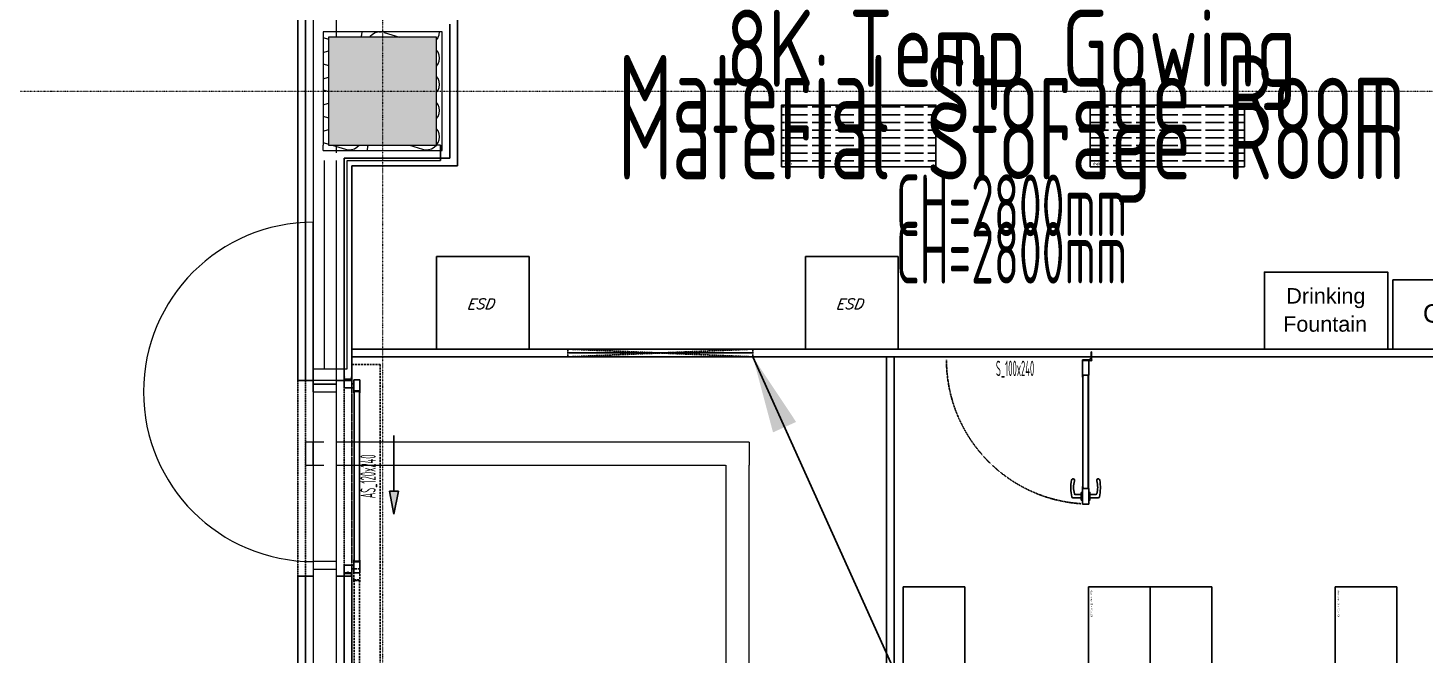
# Model space of a CAD drawing. Extents: x -32000 to 290600, y -29000 to 131250.
# Drawn here: x 241301 to 250358, y 11344 to 15410 of the extents above; entities that cross this region are included whole.
import ezdxf
from ezdxf.enums import TextEntityAlignment as Align

# ---------------------------------------------------------------- set-up
doc = ezdxf.new("R2010")
doc.units = 0
doc.header["$LTSCALE"] = 10
for name, pattern in [('H12PL3$0$JJP_三點線', [0.9, 0.3, -0.15, 0, -0.15, 0, -0.15, 0, -0.15]), ('H12PL3$0$JJP_虛線(退縮線、投影線、地下室範圍、非屬本工程、圖面分區)', [0.45, 0.3, -0.15]), ('XFDP30$0$HIDDEN', [0.3, 0.2, -0.1]), ('XFDP30$0$HIDDEN2', [0.1875, 0.125, -0.0625]), ('XFM7P30ICA$0$H12PL3$0$JJP_三點線', [0.9, 0.3, -0.15, 0, -0.15, 0, -0.15, 0, -0.15]), ('XFM7P30ICA$0$H12PL3$0$JJP_虛線(退縮線、投影線、地下室範圍、非屬本工程、圖面分區)', [0.45, 0.3, -0.15]), ('XFM7P30ICA$0$XFDP30$0$HIDDEN', [0.3, 0.2, -0.1]), ('XFM7P30ICA$0$XFDP30$0$HIDDEN2', [0.1875, 0.125, -0.0625])]:
    doc.linetypes.add(name, pattern=pattern)
for name, color, linetype in [('H12PL3$0$A-WALL-EX', 252, 'Continuous'), ('H12PL3$0$A-WALL-IN', 252, 'Continuous'), ('H12PL3$0$Door', 252, 'Continuous'), ('H12PL3$0$S-COL', 252, 'Continuous'), ('H12PL3$0$S-GRID', 252, 'Continuous'), ('XFDP30$0$A-C1-PVC (8K於 50K時拆除)', 2, 'XFDP30$0$ZIGZAG'), ('XFDP30$0$A-CR-TT2 (8K)', 1, 'Continuous'), ('XFDP30$0$A-CR-TXT', 2, 'Continuous'), ('XFDP30$0$A-CR-TXT (8K)', 2, 'Continuous'), ('XFDP30$0$A-Door (8K)', 2, 'Continuous'), ('XFDP30$0$A-Partition opening', 240, 'XFDP30$0$HIDDEN2'), ('XFDP30$0$A-W-P1S (50K)', 2, 'Continuous'), ('XFDP30$0$A-W-P1S (8K)', 2, 'Continuous'), ('XFDP30$0$A-W-P2D (8K)', 2, 'Continuous'), ('XFDP30$0$B-Eq pattern (Belong to quotation) (50K)', 2, 'Continuous'), ('XFDP30$0$B-Gowning room improvement', 15, 'Continuous'), ('XFDP30$0$SM-TXT', 3, 'Continuous'), ('XFM7P30ICA$0$H12PL3$0$A-WALL-EX', 252, 'Continuous'), ('XFM7P30ICA$0$H12PL3$0$A-WALL-IN', 252, 'Continuous'), ('XFM7P30ICA$0$H12PL3$0$Hattch', 252, 'Continuous'), ('XFM7P30ICA$0$H12PL3$0$S-COL', 252, 'Continuous'), ('XFM7P30ICA$0$H12PL3$0$S-GRID', 252, 'Continuous'), ('XFM7P30ICA$0$XFDP30$0$A-CR-TT2', 1, 'Continuous'), ('XFM7P30ICA$0$XFDP30$0$A-CR-TXT', 2, 'Continuous'), ('XFM7P30ICA$0$XFDP30$0$A-Door (50K)', 2, 'Continuous'), ('XFM7P30ICA$0$XFDP30$0$A-W-P1S (50K)', 2, 'Continuous'), ('XFM7P30ICA$0$XFDP30$0$A-W-P1S (8K)', 2, 'Continuous'), ('XFM7P30ICA$0$XFDP30$0$A-W-P2D (50K)', 2, 'Continuous'), ('XFM7P30ICA$0$XFDP30$0$B-Eq pattern (Belong to quotation)', 2, 'Continuous')]:
    doc.layers.add(name, color=color, linetype=linetype)
doc.styles.add('XFDP30$0$AA-TXT', font='isocp.shx', dxfattribs={"width": 0.8, "bigfont": 'china.shx'})
doc.styles.add('XFDP30$0$ROMANS', font='romans', dxfattribs={"bigfont": 'bigfont'})
doc.styles.add('XFDP30$0$shei', font='arial.ttf')
doc.styles.add('XFM7P30ICA$0$XFDP30$0$AA-TXT', font='isocp.shx', dxfattribs={"width": 0.8, "bigfont": 'china.shx'})
doc.linetypes.add('XFDP30$0$ZIGZAG', pattern='A,0.0001,-0.2,[131,ltypeshp.shx,S=0.2,R=0,X=-0.2,Y=0],-0.4,[131,ltypeshp.shx,S=0.2,R=180,X=0.2,Y=0],-0.2', length=0.8001)
doc.dimstyles.new('XFDP30$0$adim-200', dxfattribs={"dimscale": 2000, "dimtxt": 0.25, "dimasz": 0.25, "dimexe": 0.1, "dimexo": 0.5, "dimgap": 0.15, "dimtad": 0, "dimdec": 4, "dimzin": 0, "dimdsep": 46, "dimtxsty": 'XFDP30$0$AA-TXT', "dimcen": 2.5, "dimclrd": 256, "dimclre": 256, "dimclrt": 256, "dimadec": 0, "dimazin": 0, "dimtfac": 1, "dimtdec": 4, "dimtmove": 0, "dimatfit": 3, "dimfxl": 0.1, "dimtolj": 1, "dimtzin": 0, "dimarcsym": 0})

# ---------------------------------------------------------------- blocks, each defined once
blk = doc.blocks.new('XFDP30$0$GAD2205')
blk.add_lwpolyline([(0, 0.9), (-0.3, 1.2), (-18.1, 1.2, -0.414214), (-18.4, 1.5), (-18.4, 3.1, -0.414214), (-18.1, 3.4), (-13.7, 3.4, 0.414214), (-13.4, 3.7), (-13.4, 4.1, 0.414214), (-13.7, 4.4), (-18.1, 4.4, -0.414214), (-18.4, 4.7), (-18.4, 11.8, -0.414214), (-18.2, 12), (-18.2, 12, 0.414214), (-18, 12.2), (-18, 13.7, 0.72636), (-18.5, 13.9), (-19.3, 12.8, 0.158507), (-19.4, 12.6), (-19.4, 0.3, 0.414214), (-19.1, 0), (19.1, 0, 0.414214), (19.4, 0.3), (19.4, 12.6, 0.158507), (19.3, 12.8), (18.5, 13.9, 0.72636), (18, 13.7), (18, 12.2, 0.414214), (18.2, 12, -0.414214), (18.4, 11.8), (18.4, 4.7, -0.414214), (18.1, 4.4), (13.7, 4.4, 0.414214), (13.4, 4.1), (13.4, 3.7, 0.414214), (13.7, 3.4), (18.1, 3.4, -0.414214), (18.4, 3.1), (18.4, 1.5, -0.414214), (18.1, 1.2), (0.3, 1.2)], format="xyb", close=True)
blk = doc.blocks.new('XFDP30$0$Door-S100')
for p, q in [((8.79, 90.44), (8.79, 95.34)), ((8.79, 95.34), (9.59, 95.34)), ((9.59, 95.34), (9.59, 90.44)), ((9.59, 93.99), (13.59, 93.99)), ((13.54, 91.79), (9.59, 91.79)), ((13.59, 93.99), (14.97, 93.93)), ((9.59, 90.44), (8.79, 90.44))]:
    blk.add_line(p, q)
blk.add_lwpolyline([(3.99, 93.99), (-0.01, 93.99), (-1.4, 93.93, 0.327495), (-2.19, 93.24, 0.089847), (-2.41, 82.51, 1.144881), (-0.48, 82.95, -0.137079), (-0.49, 91.27, -0.349357), (0.03, 91.79), (3.99, 91.79)], format="xyb")
blk.add_lwpolyline([(4.79, 90.44), (4.79, 95.34), (3.99, 95.34), (3.99, 90.44)], close=True)
at = {"ltscale": 5}
for points in [[(8.79, 87.84), (8.79, 97.94), (4.79, 97.94), (4.79, 87.84)], [(5.05, 87.5), (5.05, 14.78), (4.99, 14.78), (4.99, 87.5)], [(8.59, 14.78), (8.53, 14.78), (8.53, 87.5), (8.59, 87.5)], [(8.79, 4.34), (8.79, 14.44), (4.79, 14.44), (4.79, 4.34)]]:
    blk.add_lwpolyline(points, close=True, dxfattribs=at)
blk.add_lwpolyline([(4.85, 87.91), (4.85, 86.68, 0.158507), (4.85, 86.66), (4.93, 86.55, 0.72636), (4.99, 86.57), (4.99, 86.72, 0.414214), (4.97, 86.74, -0.414214), (4.95, 86.76), (4.95, 87.47, -0.414214), (4.98, 87.5), (5.42, 87.5, 0.414214), (5.45, 87.53), (5.45, 87.57, 0.414214), (5.42, 87.6), (4.98, 87.6, -0.414214), (4.95, 87.63), (4.95, 87.79, -0.414214), (4.98, 87.82), (6.76, 87.82), (6.79, 87.85), (6.82, 87.82), (8.6, 87.82, -0.414214), (8.63, 87.79), (8.63, 87.63, -0.414214), (8.6, 87.6), (8.16, 87.6, 0.414214), (8.13, 87.57), (8.13, 87.53, 0.414214), (8.16, 87.5), (8.6, 87.5, -0.414214), (8.63, 87.47), (8.63, 86.76, -0.414214), (8.61, 86.74), (8.61, 86.74, 0.414214), (8.59, 86.72), (8.59, 86.57, 0.72636), (8.64, 86.55), (8.72, 86.66, 0.158507), (8.73, 86.68), (8.73, 87.91, 0.414214), (8.7, 87.94), (4.88, 87.94, 0.414214)], format="xyb", close=True, dxfattribs=at)
at = {"ltscale": 500}
for points in [[(3.25, -0.65), (3.25, 3.85), (3, 3.85), (3, -0.65)], [(8.49, 4.84), (3.99, 4.84), (3.99, 4.59), (8.49, 4.59)]]:
    blk.add_lwpolyline(points, close=True, dxfattribs=at)
at = {"linetype": 'XFDP30$0$HIDDEN', "ltscale": 0.1}
blk.add_arc((3.45, 4.39), 93.55, 0, 86.0689, dxfattribs=at)
at = {"extrusion": (0, 0, -1)}
for centre, major_axis, start_param, end_param in [((13.47, 91.2), (-0.417, 0.417), 0.901482, 2.245889), ((-0.83, 87.12), (10.93, 10.93), 0.51383, 1.058752), ((14.9, 93.05), (-0.624, 0.624), 0.866962, 2.13291), ((-13.75, 87.26), (21.29, 21.29), 0.585307, 0.943734), ((14.99, 82.6), (0.707, 0.707), 0.872811, 4.284184)]:
    blk.add_ellipse(centre, major_axis=major_axis, ratio=1, start_param=start_param, end_param=end_param, dxfattribs=at)
at = {"ltscale": 500, "extrusion": (0, 0, -1)}
blk.add_ellipse((3.45, 4.39), major_axis=(-0.495, 0.495), ratio=1, start_param=5.497787, end_param=11.780972, dxfattribs=at)
at = {"ltscale": 5, "xscale": 0.1000000000058208, "yscale": 0.1000000000058208, "zscale": 0.1000000000058208}
blk.add_blockref('XFDP30$0$GAD2205', (6.79, 14.34), dxfattribs=at)
at = {"color": 9, "style": 'XFDP30$0$AA-TXT', "width": 0.45}
blk.add_attdef('100X240', text='', height=10, dxfattribs=at).set_placement((52.5, 10), align=Align.MIDDLE_CENTER)
blk = doc.blocks.new('XFDP30$0$~boots_95 x 40 x 200')
for p, q in [((950, 400), (0, 400)), ((0, 400), (0, 0)), ((950, 0), (950, 400)), ((0, 0), (950, 0)), ((0, 0), (950, 0))]:
    blk.add_line(p, q)
blk.add_lwpolyline([(0, 0), (475, 0)])
at = {"color": 1, "style": 'XFDP30$0$AA-TXT', "width": 0.8}
blk.add_text('clean shoe: 95 x 40 x 200', height=11.7, dxfattribs=at).set_placement((25.2, 15.5))
blk = doc.blocks.new('XFDP30$0$GA2606')
blk.add_lwpolyline([(-13.2, 1), (-13.2, 0), (-15.7, 0), (-16, 0.3), (-16.3, 0), (-19.2, 0, -0.902738), (-19.3, 0.6), (-9.6, 2.6, 0.298217), (-8.7, 2), (-2.5, 2, 0.414214), (-1.5, 3), (-1.5, 18), (-2, 18), (-2, 19.8, -0.668179), (-1.7, 19.9), (0, 18.3), (0, 0), (-0.3, 0), (-2, 0)], format="xyb", close=True)
blk = doc.blocks.new('XFDP30$0$Door-120x000_AS')
at = {"ltscale": 5}
blk.add_hatch(color=256, dxfattribs=at).paths.add_polyline_path([(50.42, 32.86), (50.42, 26.86), (35.42, 29.86)])
for p, q in [((35.42, 29.86), (50.42, 32.86)), ((50.42, 26.86), (35.42, 29.86)), ((50.42, 32.86), (50.42, 26.86)), ((86.42, 29.86), (50.42, 29.86))]:
    blk.add_line(p, q)
at = {"color": 9, "linetype": 'XFDP30$0$HIDDEN2'}
blk.add_lwpolyline([(-135, 21), (132.5, 21), (132.5, 2.5), (-135, 2.5)], close=True, dxfattribs=at)
at = {"color": 1, "linetype": 'XFDP30$0$HIDDEN2'}
for points in [[(-124.97, 3.82), (-116.74, 3.82, 0.158507), (-116.72, 3.83), (-116.61, 3.91, 0.72636), (-116.63, 3.96), (-116.78, 3.96, 0.414214), (-116.8, 3.94, -0.414214), (-116.82, 3.92), (-117.53, 3.92, -0.414214), (-117.56, 3.95), (-117.56, 4.39, 0.414214), (-117.59, 4.42), (-117.63, 4.42, 0.414214), (-117.66, 4.39), (-117.66, 3.95, -0.414214), (-117.69, 3.92), (-117.85, 3.92, -0.414214), (-117.88, 3.95), (-117.88, 5.73), (-117.91, 5.76), (-117.88, 5.79), (-117.88, 7.57, -0.414214), (-117.85, 7.6), (-117.69, 7.6, -0.414214), (-117.66, 7.57), (-117.66, 7.13, 0.414214), (-117.63, 7.1), (-117.59, 7.1, 0.414214), (-117.56, 7.13), (-117.56, 7.57, -0.414214), (-117.53, 7.6), (-116.82, 7.6, -0.414214), (-116.8, 7.58), (-116.8, 7.58, 0.414214), (-116.78, 7.56), (-116.63, 7.56, 0.72636), (-116.61, 7.61), (-116.72, 7.69, 0.158507), (-116.74, 7.7), (-124.97, 7.7, 0.414214), (-125, 7.67), (-125, 3.85, 0.414214)], [(-0.03, 3.82), (-8.26, 3.82, -0.158507), (-8.28, 3.83), (-8.39, 3.91, -0.72636), (-8.37, 3.96), (-8.22, 3.96, -0.414214), (-8.2, 3.94, 0.414214), (-8.18, 3.92), (-7.47, 3.92, 0.414214), (-7.44, 3.95), (-7.44, 4.39, -0.414214), (-7.41, 4.42), (-7.37, 4.42, -0.414214), (-7.34, 4.39), (-7.34, 3.95, 0.414214), (-7.31, 3.92), (-7.15, 3.92, 0.414214), (-7.12, 3.95), (-7.12, 5.73), (-7.09, 5.76), (-7.12, 5.79), (-7.12, 7.57, 0.414214), (-7.15, 7.6), (-7.31, 7.6, 0.414214), (-7.34, 7.57), (-7.34, 7.13, -0.414214), (-7.37, 7.1), (-7.41, 7.1, -0.414214), (-7.44, 7.13), (-7.44, 7.57, 0.414214), (-7.47, 7.6), (-8.18, 7.6, 0.414214), (-8.2, 7.58), (-8.2, 7.58, -0.414214), (-8.22, 7.56), (-8.37, 7.56, -0.72636), (-8.39, 7.61), (-8.28, 7.69, -0.158507), (-8.26, 7.7), (-0.03, 7.7, -0.414214), (0, 7.67), (0, 3.85, -0.414214)]]:
    blk.add_lwpolyline(points, format="xyb", close=True, dxfattribs=at)
blk.add_lwpolyline([(-117.56, 3.98), (-117.56, 7.55), (-7.44, 7.55), (-7.44, 3.98)], close=True, dxfattribs=at)
for points in [[(-2.3, -0.53, 0.070096), (-2.29, -0.53, 0.334236), (-2.2, -0.54, 0.795363), (-2.25, -0.35), (-2.56, -0.35, -0.414214), (-2.66, -0.25), (-2.66, 0.25, -0.414214), (-2.56, 0.35), (-2.25, 0.35, 0.795363), (-2.2, 0.54, 0.334236), (-2.29, 0.53, 0.070096), (-2.3, 0.53, 0.06212), (-2.3, 0.53, -0.357966), (-2.34, 0.5, -0.114149), (-2.34, 0.5), (-2.47, 0.58, 0.520559), (-2.48, 0.57, -0.09816), (-2.49, 0.55, -0.704497), (-2.56, 0.57, 0.231019), (-2.68, 0.76, -0.259663), (-2.72, 0.83), (-2.72, 1.54, 0.250846), (-2.66, 1.61, 0.148829), (-2.66, 1.64), (-2.77, 1.93, 0.835879), (-2.96, 1.9), (-2.96, -1.9, 0.835879), (-2.77, -1.93), (-2.66, -1.64, 0.148829), (-2.66, -1.61, 0.250846), (-2.72, -1.54), (-2.72, -0.83, -0.259663), (-2.68, -0.76, 0.231019), (-2.56, -0.57, -0.704497), (-2.49, -0.55, -0.09816), (-2.48, -0.57, 0.520559), (-2.47, -0.58), (-2.34, -0.5, -0.114149), (-2.34, -0.5, -0.357966), (-2.3, -0.53, 0.06212)], [(-2.47, 3.82), (5.76, 3.82, 0.158507), (5.78, 3.83), (5.89, 3.91, 0.72636), (5.87, 3.96), (5.72, 3.96, 0.414214), (5.7, 3.94, -0.414214), (5.68, 3.92), (4.97, 3.92, -0.414214), (4.94, 3.95), (4.94, 4.39, 0.414214), (4.91, 4.42), (4.87, 4.42, 0.414214), (4.84, 4.39), (4.84, 3.95, -0.414214), (4.81, 3.92), (4.65, 3.92, -0.414214), (4.62, 3.95), (4.62, 5.73), (4.59, 5.76), (4.62, 5.79), (4.62, 7.57, -0.414214), (4.65, 7.6), (4.81, 7.6, -0.414214), (4.84, 7.57), (4.84, 7.13, 0.414214), (4.87, 7.1), (4.91, 7.1, 0.414214), (4.94, 7.13), (4.94, 7.57, -0.414214), (4.97, 7.6), (5.68, 7.6, -0.414214), (5.7, 7.58), (5.7, 7.58, 0.414214), (5.72, 7.56), (5.87, 7.56, 0.72636), (5.89, 7.61), (5.78, 7.69, 0.158507), (5.76, 7.7), (-2.47, 7.7, 0.414214), (-2.5, 7.67), (-2.5, 3.85, 0.414214)], [(122.47, 3.82), (114.24, 3.82, -0.158507), (114.22, 3.83), (114.11, 3.91, -0.72636), (114.13, 3.96), (114.28, 3.96, -0.414214), (114.3, 3.94, 0.414214), (114.32, 3.92), (115.03, 3.92, 0.414214), (115.06, 3.95), (115.06, 4.39, -0.414214), (115.09, 4.42), (115.13, 4.42, -0.414214), (115.16, 4.39), (115.16, 3.95, 0.414214), (115.19, 3.92), (115.35, 3.92, 0.414214), (115.38, 3.95), (115.38, 5.73), (115.41, 5.76), (115.38, 5.79), (115.38, 7.57, 0.414214), (115.35, 7.6), (115.19, 7.6, 0.414214), (115.16, 7.57), (115.16, 7.13, -0.414214), (115.13, 7.1), (115.09, 7.1, -0.414214), (115.06, 7.13), (115.06, 7.57, 0.414214), (115.03, 7.6), (114.32, 7.6, 0.414214), (114.3, 7.58), (114.3, 7.58, -0.414214), (114.28, 7.56), (114.13, 7.56, -0.72636), (114.11, 7.61), (114.22, 7.69, -0.158507), (114.24, 7.7), (122.47, 7.7, -0.414214), (122.5, 7.67), (122.5, 3.85, -0.414214)], [(122.3, -0.53, -0.070096), (122.29, -0.53, -0.334236), (122.2, -0.54, -0.795363), (122.25, -0.35), (122.56, -0.35, 0.414214), (122.66, -0.25), (122.66, 0.25, 0.414214), (122.56, 0.35), (122.25, 0.35, -0.795363), (122.2, 0.54, -0.334236), (122.29, 0.53, -0.070096), (122.3, 0.53, -0.06212), (122.3, 0.53, 0.357966), (122.34, 0.5, 0.114149), (122.34, 0.5), (122.47, 0.58, -0.520559), (122.48, 0.57, 0.09816), (122.49, 0.55, 0.704497), (122.56, 0.57, -0.231019), (122.68, 0.76, 0.259663), (122.72, 0.83), (122.72, 1.54, -0.250846), (122.66, 1.61, -0.148829), (122.66, 1.64), (122.77, 1.93, -0.835879), (122.96, 1.9), (122.96, -1.9, -0.835879), (122.77, -1.93), (122.66, -1.64, -0.148829), (122.66, -1.61, -0.250846), (122.72, -1.54), (122.72, -0.83, 0.259663), (122.68, -0.76, -0.231019), (122.56, -0.57, 0.704497), (122.49, -0.55, 0.09816), (122.48, -0.57, -0.520559), (122.47, -0.58), (122.34, -0.5, 0.114149), (122.34, -0.5, 0.357966), (122.3, -0.53, -0.06212)]]:
    blk.add_lwpolyline(points, format="xyb", close=True)
for points in [[(-2.5, 2.5), (2.5, 2.5), (2.5, -2.5), (-2.5, -2.5)], [(4.94, 3.98), (4.94, 7.55), (115.06, 7.55), (115.06, 3.98)], [(122.5, 2.5), (117.5, 2.5), (117.5, -2.5), (122.5, -2.5)]]:
    blk.add_lwpolyline(points, close=True)
at = {"ltscale": 5}
for points in [[(2.5, 2.5), (0.03, 2.5), (0.03, 3.82), (2.5, 3.82)], [(117.5, 2.5), (119.97, 2.5), (119.97, 3.82), (117.5, 3.82)]]:
    blk.add_lwpolyline(points, close=True, dxfattribs=at)
at = {"yscale": 0.09999999999990905}
for p, xscale, zscale, rotation in [((-2.5, 2.5), 0.09999999999990905, 0.09999999999990905, 90), ((122.5, 2.5), -0.09999999999990905, 0.1, 270), ((-2.5, -2.5), -0.09999999999990905, 0.1, 90), ((122.5, -2.5), 0.09999999999990905, 0.09999999999990905, 270)]:
    blk.add_blockref('XFDP30$0$GA2606', p, dxfattribs=dict(at, xscale=xscale, zscale=zscale, rotation=rotation))
at = {"color": 9, "style": 'XFDP30$0$AA-TXT', "width": 0.45}
blk.add_attdef('120x240', text='', height=10, dxfattribs=at).set_placement((60, 14.43), align=Align.MIDDLE)
blk = doc.blocks.new('XFDP30$0$~chair')
at = {"layer": 'XFDP30$0$B-Gowning room improvement', "transparency": 33554610}
h = blk.add_hatch(dxfattribs=at)
h.set_pattern_fill('ACAD_ISO02W100', color=256, scale=10)
h.set_pattern_definition([(0, (-1520464.893, -208902.57), (0, 50), [120, -30])])
h.paths.add_polyline_path([(0, 0), (1000, 0), (1000, 400), (0, 400)])
at = {"layer": 'XFDP30$0$B-Gowning room improvement'}
blk.add_lwpolyline([(0, 0), (1000, 0), (1000, 400), (0, 400)], close=True, dxfattribs=at)
at = {"layer": 'XFDP30$0$B-Gowning room improvement', "color": 1, "style": 'XFDP30$0$AA-TXT', "width": 0.8}
blk.add_text('chair', height=20, dxfattribs=at).set_placement((17.1, 10.1))
blk = doc.blocks.new('XFDP30$0$~glove')
at = {"layer": 'XFDP30$0$B-Gowning room improvement'}
blk.add_lwpolyline([(450, 0), (450, -900), (0, -900), (0, 0)], close=True, dxfattribs=at)
at = {"layer": 'XFDP30$0$B-Gowning room improvement', "style": 'XFDP30$0$shei'}
blk.add_text('Gloves', height=120, rotation=270, dxfattribs=at).set_placement((171.7, -195.2))
blk = doc.blocks.new('XFM7P30ICA$0$XFDP30$0$GAD2205')
blk.add_lwpolyline([(0, 0.9), (-0.3, 1.2), (-18.1, 1.2, -0.414214), (-18.4, 1.5), (-18.4, 3.1, -0.414214), (-18.1, 3.4), (-13.7, 3.4, 0.414214), (-13.4, 3.7), (-13.4, 4.1, 0.414214), (-13.7, 4.4), (-18.1, 4.4, -0.414214), (-18.4, 4.7), (-18.4, 11.8, -0.414214), (-18.2, 12), (-18.2, 12, 0.414214), (-18, 12.2), (-18, 13.7, 0.72636), (-18.5, 13.9), (-19.3, 12.8, 0.158507), (-19.4, 12.6), (-19.4, 0.3, 0.414214), (-19.1, 0), (19.1, 0, 0.414214), (19.4, 0.3), (19.4, 12.6, 0.158507), (19.3, 12.8), (18.5, 13.9, 0.72636), (18, 13.7), (18, 12.2, 0.414214), (18.2, 12, -0.414214), (18.4, 11.8), (18.4, 4.7, -0.414214), (18.1, 4.4), (13.7, 4.4, 0.414214), (13.4, 4.1), (13.4, 3.7, 0.414214), (13.7, 3.4), (18.1, 3.4, -0.414214), (18.4, 3.1), (18.4, 1.5, -0.414214), (18.1, 1.2), (0.3, 1.2)], format="xyb", close=True)
blk = doc.blocks.new('XFM7P30ICA$0$XFDP30$0$Door-S100')
for p, q in [((8.79, 90.44), (8.79, 95.34)), ((8.79, 95.34), (9.59, 95.34)), ((9.59, 95.34), (9.59, 90.44)), ((9.59, 93.99), (13.59, 93.99)), ((13.54, 91.79), (9.59, 91.79)), ((13.59, 93.99), (14.97, 93.93)), ((9.59, 90.44), (8.79, 90.44))]:
    blk.add_line(p, q)
blk.add_lwpolyline([(3.99, 93.99), (-0.01, 93.99), (-1.4, 93.93, 0.327495), (-2.19, 93.24, 0.089847), (-2.41, 82.51, 1.144881), (-0.48, 82.95, -0.137079), (-0.49, 91.27, -0.349357), (0.03, 91.79), (3.99, 91.79)], format="xyb")
blk.add_lwpolyline([(4.79, 90.44), (4.79, 95.34), (3.99, 95.34), (3.99, 90.44)], close=True)
at = {"ltscale": 5}
for points in [[(8.79, 87.84), (8.79, 97.94), (4.79, 97.94), (4.79, 87.84)], [(5.05, 87.5), (5.05, 14.78), (4.99, 14.78), (4.99, 87.5)], [(8.59, 14.78), (8.53, 14.78), (8.53, 87.5), (8.59, 87.5)], [(8.79, 4.34), (8.79, 14.44), (4.79, 14.44), (4.79, 4.34)]]:
    blk.add_lwpolyline(points, close=True, dxfattribs=at)
blk.add_lwpolyline([(4.85, 87.91), (4.85, 86.68, 0.158507), (4.85, 86.66), (4.93, 86.55, 0.72636), (4.99, 86.57), (4.99, 86.72, 0.414214), (4.97, 86.74, -0.414214), (4.95, 86.76), (4.95, 87.47, -0.414214), (4.98, 87.5), (5.42, 87.5, 0.414214), (5.45, 87.53), (5.45, 87.57, 0.414214), (5.42, 87.6), (4.98, 87.6, -0.414214), (4.95, 87.63), (4.95, 87.79, -0.414214), (4.98, 87.82), (6.76, 87.82), (6.79, 87.85), (6.82, 87.82), (8.6, 87.82, -0.414214), (8.63, 87.79), (8.63, 87.63, -0.414214), (8.6, 87.6), (8.16, 87.6, 0.414214), (8.13, 87.57), (8.13, 87.53, 0.414214), (8.16, 87.5), (8.6, 87.5, -0.414214), (8.63, 87.47), (8.63, 86.76, -0.414214), (8.61, 86.74), (8.61, 86.74, 0.414214), (8.59, 86.72), (8.59, 86.57, 0.72636), (8.64, 86.55), (8.72, 86.66, 0.158507), (8.73, 86.68), (8.73, 87.91, 0.414214), (8.7, 87.94), (4.88, 87.94, 0.414214)], format="xyb", close=True, dxfattribs=at)
at = {"ltscale": 500}
for points in [[(3.25, -0.65), (3.25, 3.85), (3, 3.85), (3, -0.65)], [(8.49, 4.84), (3.99, 4.84), (3.99, 4.59), (8.49, 4.59)]]:
    blk.add_lwpolyline(points, close=True, dxfattribs=at)
at = {"linetype": 'XFM7P30ICA$0$XFDP30$0$HIDDEN', "ltscale": 0.1}
blk.add_arc((3.45, 4.39), 93.55, 0, 86.0689, dxfattribs=at)
at = {"extrusion": (0, 0, -1)}
for centre, major_axis, start_param, end_param in [((13.47, 91.2), (-0.417, 0.417), 0.901482, 2.245889), ((-0.83, 87.12), (10.93, 10.93), 0.51383, 1.058752), ((14.9, 93.05), (-0.624, 0.624), 0.866962, 2.13291), ((-13.75, 87.26), (21.29, 21.29), 0.585307, 0.943734), ((14.99, 82.6), (0.707, 0.707), 0.872811, 4.284184)]:
    blk.add_ellipse(centre, major_axis=major_axis, ratio=1, start_param=start_param, end_param=end_param, dxfattribs=at)
at = {"ltscale": 500, "extrusion": (0, 0, -1)}
blk.add_ellipse((3.45, 4.39), major_axis=(-0.495, 0.495), ratio=1, start_param=5.497787, end_param=11.780972, dxfattribs=at)
at = {"ltscale": 5, "xscale": 0.1000000000058208, "yscale": 0.1000000000058208, "zscale": 0.1000000000058208}
blk.add_blockref('XFM7P30ICA$0$XFDP30$0$GAD2205', (6.79, 14.34), dxfattribs=at)
at = {"color": 9, "style": 'XFM7P30ICA$0$XFDP30$0$AA-TXT', "width": 0.45}
blk.add_attdef('100X240', text='', height=10, dxfattribs=at).set_placement((52.5, 10), align=Align.MIDDLE_CENTER)
blk = doc.blocks.new('XFM7P30ICA$0$XFDP30$0$~boots_95 x 40 x 200')
for p, q in [((950, 400), (0, 400)), ((0, 400), (0, 0)), ((950, 0), (950, 400)), ((0, 0), (950, 0)), ((0, 0), (950, 0))]:
    blk.add_line(p, q)
blk.add_lwpolyline([(0, 0), (475, 0)])
at = {"color": 1, "style": 'XFM7P30ICA$0$XFDP30$0$AA-TXT', "width": 0.8}
blk.add_text('clean shoe: 95 x 40 x 200', height=11.7, dxfattribs=at).set_placement((25.2, 15.5))
blk = doc.blocks.new('XFM7P30ICA$0$XFDP30$0$GA2606')
blk.add_lwpolyline([(-13.2, 1), (-13.2, 0), (-15.7, 0), (-16, 0.3), (-16.3, 0), (-19.2, 0, -0.902738), (-19.3, 0.6), (-9.6, 2.6, 0.298217), (-8.7, 2), (-2.5, 2, 0.414214), (-1.5, 3), (-1.5, 18), (-2, 18), (-2, 19.8, -0.668179), (-1.7, 19.9), (0, 18.3), (0, 0), (-0.3, 0), (-2, 0)], format="xyb", close=True)
blk = doc.blocks.new('XFM7P30ICA$0$XFDP30$0$Door-120x000_AS')
at = {"ltscale": 5}
blk.add_hatch(color=256, dxfattribs=at).paths.add_polyline_path([(50.42, 32.86), (50.42, 26.86), (35.42, 29.86)])
for p, q in [((35.42, 29.86), (50.42, 32.86)), ((50.42, 26.86), (35.42, 29.86)), ((50.42, 32.86), (50.42, 26.86)), ((86.42, 29.86), (50.42, 29.86))]:
    blk.add_line(p, q)
at = {"color": 9, "linetype": 'XFM7P30ICA$0$XFDP30$0$HIDDEN2'}
blk.add_lwpolyline([(-135, 21), (132.5, 21), (132.5, 2.5), (-135, 2.5)], close=True, dxfattribs=at)
at = {"color": 1, "linetype": 'XFM7P30ICA$0$XFDP30$0$HIDDEN2'}
for points in [[(-124.97, 3.82), (-116.74, 3.82, 0.158507), (-116.72, 3.83), (-116.61, 3.91, 0.72636), (-116.63, 3.96), (-116.78, 3.96, 0.414214), (-116.8, 3.94, -0.414214), (-116.82, 3.92), (-117.53, 3.92, -0.414214), (-117.56, 3.95), (-117.56, 4.39, 0.414214), (-117.59, 4.42), (-117.63, 4.42, 0.414214), (-117.66, 4.39), (-117.66, 3.95, -0.414214), (-117.69, 3.92), (-117.85, 3.92, -0.414214), (-117.88, 3.95), (-117.88, 5.73), (-117.91, 5.76), (-117.88, 5.79), (-117.88, 7.57, -0.414214), (-117.85, 7.6), (-117.69, 7.6, -0.414214), (-117.66, 7.57), (-117.66, 7.13, 0.414214), (-117.63, 7.1), (-117.59, 7.1, 0.414214), (-117.56, 7.13), (-117.56, 7.57, -0.414214), (-117.53, 7.6), (-116.82, 7.6, -0.414214), (-116.8, 7.58), (-116.8, 7.58, 0.414214), (-116.78, 7.56), (-116.63, 7.56, 0.72636), (-116.61, 7.61), (-116.72, 7.69, 0.158507), (-116.74, 7.7), (-124.97, 7.7, 0.414214), (-125, 7.67), (-125, 3.85, 0.414214)], [(-0.03, 3.82), (-8.26, 3.82, -0.158507), (-8.28, 3.83), (-8.39, 3.91, -0.72636), (-8.37, 3.96), (-8.22, 3.96, -0.414214), (-8.2, 3.94, 0.414214), (-8.18, 3.92), (-7.47, 3.92, 0.414214), (-7.44, 3.95), (-7.44, 4.39, -0.414214), (-7.41, 4.42), (-7.37, 4.42, -0.414214), (-7.34, 4.39), (-7.34, 3.95, 0.414214), (-7.31, 3.92), (-7.15, 3.92, 0.414214), (-7.12, 3.95), (-7.12, 5.73), (-7.09, 5.76), (-7.12, 5.79), (-7.12, 7.57, 0.414214), (-7.15, 7.6), (-7.31, 7.6, 0.414214), (-7.34, 7.57), (-7.34, 7.13, -0.414214), (-7.37, 7.1), (-7.41, 7.1, -0.414214), (-7.44, 7.13), (-7.44, 7.57, 0.414214), (-7.47, 7.6), (-8.18, 7.6, 0.414214), (-8.2, 7.58), (-8.2, 7.58, -0.414214), (-8.22, 7.56), (-8.37, 7.56, -0.72636), (-8.39, 7.61), (-8.28, 7.69, -0.158507), (-8.26, 7.7), (-0.03, 7.7, -0.414214), (0, 7.67), (0, 3.85, -0.414214)]]:
    blk.add_lwpolyline(points, format="xyb", close=True, dxfattribs=at)
blk.add_lwpolyline([(-117.56, 3.98), (-117.56, 7.55), (-7.44, 7.55), (-7.44, 3.98)], close=True, dxfattribs=at)
for points in [[(-2.3, -0.53, 0.070096), (-2.29, -0.53, 0.334236), (-2.2, -0.54, 0.795363), (-2.25, -0.35), (-2.56, -0.35, -0.414214), (-2.66, -0.25), (-2.66, 0.25, -0.414214), (-2.56, 0.35), (-2.25, 0.35, 0.795363), (-2.2, 0.54, 0.334236), (-2.29, 0.53, 0.070096), (-2.3, 0.53, 0.06212), (-2.3, 0.53, -0.357966), (-2.34, 0.5, -0.114149), (-2.34, 0.5), (-2.47, 0.58, 0.520559), (-2.48, 0.57, -0.09816), (-2.49, 0.55, -0.704497), (-2.56, 0.57, 0.231019), (-2.68, 0.76, -0.259663), (-2.72, 0.83), (-2.72, 1.54, 0.250846), (-2.66, 1.61, 0.148829), (-2.66, 1.64), (-2.77, 1.93, 0.835879), (-2.96, 1.9), (-2.96, -1.9, 0.835879), (-2.77, -1.93), (-2.66, -1.64, 0.148829), (-2.66, -1.61, 0.250846), (-2.72, -1.54), (-2.72, -0.83, -0.259663), (-2.68, -0.76, 0.231019), (-2.56, -0.57, -0.704497), (-2.49, -0.55, -0.09816), (-2.48, -0.57, 0.520559), (-2.47, -0.58), (-2.34, -0.5, -0.114149), (-2.34, -0.5, -0.357966), (-2.3, -0.53, 0.06212)], [(-2.47, 3.82), (5.76, 3.82, 0.158507), (5.78, 3.83), (5.89, 3.91, 0.72636), (5.87, 3.96), (5.72, 3.96, 0.414214), (5.7, 3.94, -0.414214), (5.68, 3.92), (4.97, 3.92, -0.414214), (4.94, 3.95), (4.94, 4.39, 0.414214), (4.91, 4.42), (4.87, 4.42, 0.414214), (4.84, 4.39), (4.84, 3.95, -0.414214), (4.81, 3.92), (4.65, 3.92, -0.414214), (4.62, 3.95), (4.62, 5.73), (4.59, 5.76), (4.62, 5.79), (4.62, 7.57, -0.414214), (4.65, 7.6), (4.81, 7.6, -0.414214), (4.84, 7.57), (4.84, 7.13, 0.414214), (4.87, 7.1), (4.91, 7.1, 0.414214), (4.94, 7.13), (4.94, 7.57, -0.414214), (4.97, 7.6), (5.68, 7.6, -0.414214), (5.7, 7.58), (5.7, 7.58, 0.414214), (5.72, 7.56), (5.87, 7.56, 0.72636), (5.89, 7.61), (5.78, 7.69, 0.158507), (5.76, 7.7), (-2.47, 7.7, 0.414214), (-2.5, 7.67), (-2.5, 3.85, 0.414214)], [(122.47, 3.82), (114.24, 3.82, -0.158507), (114.22, 3.83), (114.11, 3.91, -0.72636), (114.13, 3.96), (114.28, 3.96, -0.414214), (114.3, 3.94, 0.414214), (114.32, 3.92), (115.03, 3.92, 0.414214), (115.06, 3.95), (115.06, 4.39, -0.414214), (115.09, 4.42), (115.13, 4.42, -0.414214), (115.16, 4.39), (115.16, 3.95, 0.414214), (115.19, 3.92), (115.35, 3.92, 0.414214), (115.38, 3.95), (115.38, 5.73), (115.41, 5.76), (115.38, 5.79), (115.38, 7.57, 0.414214), (115.35, 7.6), (115.19, 7.6, 0.414214), (115.16, 7.57), (115.16, 7.13, -0.414214), (115.13, 7.1), (115.09, 7.1, -0.414214), (115.06, 7.13), (115.06, 7.57, 0.414214), (115.03, 7.6), (114.32, 7.6, 0.414214), (114.3, 7.58), (114.3, 7.58, -0.414214), (114.28, 7.56), (114.13, 7.56, -0.72636), (114.11, 7.61), (114.22, 7.69, -0.158507), (114.24, 7.7), (122.47, 7.7, -0.414214), (122.5, 7.67), (122.5, 3.85, -0.414214)], [(122.3, -0.53, -0.070096), (122.29, -0.53, -0.334236), (122.2, -0.54, -0.795363), (122.25, -0.35), (122.56, -0.35, 0.414214), (122.66, -0.25), (122.66, 0.25, 0.414214), (122.56, 0.35), (122.25, 0.35, -0.795363), (122.2, 0.54, -0.334236), (122.29, 0.53, -0.070096), (122.3, 0.53, -0.06212), (122.3, 0.53, 0.357966), (122.34, 0.5, 0.114149), (122.34, 0.5), (122.47, 0.58, -0.520559), (122.48, 0.57, 0.09816), (122.49, 0.55, 0.704497), (122.56, 0.57, -0.231019), (122.68, 0.76, 0.259663), (122.72, 0.83), (122.72, 1.54, -0.250846), (122.66, 1.61, -0.148829), (122.66, 1.64), (122.77, 1.93, -0.835879), (122.96, 1.9), (122.96, -1.9, -0.835879), (122.77, -1.93), (122.66, -1.64, -0.148829), (122.66, -1.61, -0.250846), (122.72, -1.54), (122.72, -0.83, 0.259663), (122.68, -0.76, -0.231019), (122.56, -0.57, 0.704497), (122.49, -0.55, 0.09816), (122.48, -0.57, -0.520559), (122.47, -0.58), (122.34, -0.5, 0.114149), (122.34, -0.5, 0.357966), (122.3, -0.53, -0.06212)]]:
    blk.add_lwpolyline(points, format="xyb", close=True)
for points in [[(-2.5, 2.5), (2.5, 2.5), (2.5, -2.5), (-2.5, -2.5)], [(4.94, 3.98), (4.94, 7.55), (115.06, 7.55), (115.06, 3.98)], [(122.5, 2.5), (117.5, 2.5), (117.5, -2.5), (122.5, -2.5)]]:
    blk.add_lwpolyline(points, close=True)
at = {"ltscale": 5}
for points in [[(2.5, 2.5), (0.03, 2.5), (0.03, 3.82), (2.5, 3.82)], [(117.5, 2.5), (119.97, 2.5), (119.97, 3.82), (117.5, 3.82)]]:
    blk.add_lwpolyline(points, close=True, dxfattribs=at)
at = {"yscale": 0.09999999999990905}
for p, xscale, zscale, rotation in [((-2.5, 2.5), 0.09999999999990905, 0.09999999999990905, 90), ((122.5, 2.5), -0.09999999999990905, 0.1, 270), ((-2.5, -2.5), -0.09999999999990905, 0.1, 90), ((122.5, -2.5), 0.09999999999990905, 0.09999999999990905, 270)]:
    blk.add_blockref('XFM7P30ICA$0$XFDP30$0$GA2606', p, dxfattribs=dict(at, xscale=xscale, zscale=zscale, rotation=rotation))
at = {"color": 9, "style": 'XFM7P30ICA$0$XFDP30$0$AA-TXT', "width": 0.45}
blk.add_attdef('120x240', text='', height=10, dxfattribs=at).set_placement((60, 14.43), align=Align.MIDDLE)
blk = doc.blocks.new('XFM7P30ICA$0$XFDP30')
at = {"layer": 'XFM7P30ICA$0$XFDP30$0$A-W-P1S (50K)'}
for p, q in [((244035, 15435), (244035, 14565)), ((244085, 15485), (244085, 14515)), ((243350, 14565), (243350, 13125)), ((243350, 14565), (244035, 14565)), ((243400, 14515), (243400, 13125)), ((243400, 14515), (244085, 14515)), ((243301, 13125), (243400, 13125)), ((243301, 11855), (243400, 11855)), ((243350, 11855), (243350, 435)), ((243400, 11855), (243400, 485))]:
    blk.add_line(p, q, dxfattribs=at)
at = {"layer": 'XFM7P30ICA$0$XFDP30$0$A-W-P1S (50K)', "linetype": 'XFM7P30ICA$0$XFDP30$0$HIDDEN2'}
for p, q in [((243350, 13125), (243350, 11855)), ((243400, 13125), (243400, 11855))]:
    blk.add_line(p, q, dxfattribs=at)
at = {"layer": 'XFM7P30ICA$0$XFDP30$0$A-W-P1S (8K)'}
for p, q in [((243051, 13125), (243051, 21055)), ((243101, 13125), (243101, 21055)), ((243150, 13125), (243051, 13125)), ((243051, 3025), (243051, 11855)), ((243150, 11855), (243051, 11855)), ((243101, 2975, 0), (243101, 11855))]:
    blk.add_line(p, q, dxfattribs=at)
at = {"layer": 'XFM7P30ICA$0$XFDP30$0$A-W-P1S (8K)', "linetype": 'XFM7P30ICA$0$XFDP30$0$HIDDEN2'}
for p, q in [((243051, 13125), (243051, 11855)), ((243101, 13125), (243101, 11855))]:
    blk.add_line(p, q, dxfattribs=at)
at = {"layer": 'XFM7P30ICA$0$XFDP30$0$A-W-P2D (50K)'}
for p, q in [((252425, 13327.5), (243400, 13327.5)), ((252425, 13277.5), (243400, 13277.5)), ((246866, 5700), (246866, 13277.5)), ((246916, 5650), (246916, 13277.5))]:
    blk.add_line(p, q, dxfattribs=at)
at = {"layer": 'XFM7P30ICA$0$XFDP30$0$A-Door (50K)'}
ref = blk.add_blockref('XFM7P30ICA$0$XFDP30$0$Door-120x000_AS', (243375, 11902.5), dxfattribs=dict(at, xscale=-10, yscale=10, zscale=10, rotation=270))
ref.add_attrib('120x240', 'AS_120x240', dxfattribs={"layer": '0', "color": 9, "height": 100, "rotation": 90, "style": 'XFM7P30ICA$0$XFDP30$0$AA-TXT', "width": 0.45}).set_placement((243510.3, 12502.5), align=Align.MIDDLE)
ref = blk.add_blockref('XFM7P30ICA$0$XFDP30$0$Door-S100', (248225, 13302.5), dxfattribs=dict(at, xscale=10, yscale=10, zscale=10, rotation=180))
ref.add_attrib('100X240', 'S_100x240', dxfattribs={"layer": '0', "color": 9, "height": 100, "rotation": 180, "style": 'XFM7P30ICA$0$XFDP30$0$AA-TXT', "text_generation_flag": 6, "width": 0.45}).set_placement((247700, 13202.5), align=Align.MIDDLE_CENTER)
at = {"layer": 'XFM7P30ICA$0$XFDP30$0$B-Eq pattern (Belong to quotation)'}
for p, rotation in [((247375, 10837.2), 90), ((248175, 11787.2), 270), ((248975, 10837.2), 89.99999999999999), ((249775, 11787.2), 270)]:
    blk.add_blockref('XFM7P30ICA$0$XFDP30$0$~boots_95 x 40 x 200', p, dxfattribs=dict(at, rotation=rotation))
at = {"layer": 'XFM7P30ICA$0$XFDP30$0$A-CR-TT2', "style": 'XFM7P30ICA$0$XFDP30$0$AA-TXT', "width": 0.6}
blk.add_text('CH=2800mm', height=400, dxfattribs=at).set_placement((247676.6, 14260.2), align=Align.MIDDLE)
at = {"layer": 'XFM7P30ICA$0$XFDP30$0$A-CR-TXT', "style": 'XFM7P30ICA$0$XFDP30$0$AA-TXT', "width": 0.8}
blk.add_text('Material Storage Room', height=500, dxfattribs=at).set_placement((247676.6, 14910.2), align=Align.MIDDLE)
blk = doc.blocks.new('XFM7P30ICA$0$H12PL3')
at = {"layer": 'XFM7P30ICA$0$H12PL3$0$Hattch', "linetype": 'Continuous', "lineweight": 0}
blk.add_hatch(color=256, dxfattribs=at).paths.add_polyline_path([(243250, 14650), (243950, 14650), (243950, 15350), (243250, 15350)])
at = {"layer": 'XFM7P30ICA$0$H12PL3$0$A-WALL-EX', "lineweight": 0}
for p, q in [((243219.5, 12725), (243099.5, 12725)), ((243150, 12725), (243150, 12575)), ((243150, 12725), (243150, 12575)), ((243300, 12575), (243300, 12725)), ((243300, 12575), (243300, 12725)), ((243099.5, 12575), (243219.5, 12575))]:
    blk.add_line(p, q, dxfattribs=at)
at = {"layer": 'XFM7P30ICA$0$H12PL3$0$A-WALL-EX', "linetype": 'XFM7P30ICA$0$H12PL3$0$JJP_虛線(退縮線、投影線、地下室範圍、非屬本工程、圖面分區)', "lineweight": 0}
blk.add_line((243099.5, 12725), (243099.5, 12575), dxfattribs=at)
at = {"layer": 'XFM7P30ICA$0$H12PL3$0$A-WALL-EX', "linetype": 'XFM7P30ICA$0$H12PL3$0$JJP_虛線(退縮線、投影線、地下室範圍、非屬本工程、圖面分區)', "lineweight": 0, "flags": 128}
for points in [[(243150, 12575), (243150, 12725)], [(245975, 12725), (243300, 12725)], [(245975, 12725), (245975, 12575)], [(243300, 12575), (245825, 12575)], [(245825, 12575), (245825, 9500)], [(245975, 9500), (245975, 12575)]]:
    blk.add_lwpolyline(points, dxfattribs=at)
at = {"layer": 'XFM7P30ICA$0$H12PL3$0$A-WALL-IN', "lineweight": 0, "flags": 128}
for points in [[(243150, 34725), (243150, 14550)], [(243300, 15350), (243300, 16300)], [(243215, 15385), (243215, 15350)], [(243950, 15385), (243215, 15385)], [(243215, 15350), (243215, 14650)], [(243985, 15385), (243950, 15385)], [(243985, 14650), (243985, 15385)], [(243215, 14615), (243215, 14650)], [(243215, 14615), (243985, 14615)], [(243975, 14650), (243950, 14650)], [(243975, 14650), (243975, 14550)], [(243985, 14615), (243985, 14650)], [(243150, 14550), (243150, 13200)], [(243370, 13200), (243370, 14550)], [(243370, 14550), (243975, 14550)], [(243150, 13200), (243370, 13200)], [(243150, 13125), (243150, 12725)], [(243300, 13125), (243150, 13125)], [(243300, 12725), (243300, 13125)], [(243150, 12575), (243150, 375)], [(243300, 375), (243300, 12575)]]:
    blk.add_lwpolyline(points, dxfattribs=at)
at = {"layer": 'XFM7P30ICA$0$H12PL3$0$Hattch', "lineweight": 0}
for p, q in [((243215, 15347.96), (243250, 15337.2)), ((243460.32, 15350), (243465.71, 15364.74)), ((243465.71, 15364.74), (243468, 15384.24)), ((243468, 15384.24), (243467.91, 15385)), ((243519.85, 15354.32), (243517, 15350)), ((243534.18, 15367.75), (243519.85, 15354.32)), ((243551.22, 15377.5), (243534.18, 15367.75)), ((243570.06, 15383.04), (243551.22, 15377.5)), ((243589.66, 15384.07), (243570.06, 15383.04)), ((243578.5, 15385), (243589.66, 15384.41)), ((243589.66, 15384.41), (243592.86, 15385)), ((243608.98, 15380.53), (243589.66, 15384.07)), ((243608.98, 15380.53), (243708.35, 15350)), ((243950, 15332.72), (243958.97, 15346.3)), ((243958.97, 15346.3), (243960.32, 15350)), ((243960.32, 15350), (243965.71, 15364.74)), ((243965.71, 15364.74), (243965.84, 15365.84)), ((243965.84, 15365.84), (243968, 15384.24)), ((243968, 15384.24), (243967.91, 15385)), ((243215, 15250.52), (243250, 15261.28)), ((243958.97, 15252.18), (243950, 15265.76)), ((243965.71, 15233.74), (243958.97, 15252.18)), ((243968, 15214.24), (243965.71, 15233.74)), ((243215, 15177.96), (243250, 15167.2)), ((243950, 15162.72), (243958.97, 15176.3)), ((243958.97, 15176.3), (243965.71, 15194.74)), ((243965.71, 15194.74), (243968, 15214.24)), ((243215, 15080.52), (243250, 15091.28)), ((243958.97, 15082.18), (243950, 15095.76)), ((243965.71, 15063.74), (243958.97, 15082.18)), ((243968, 15044.24), (243965.71, 15063.74)), ((243965.71, 15024.74), (243968, 15044.24)), ((243215, 15007.96), (243250, 14997.2)), ((243950, 14992.72), (243958.97, 15006.3)), ((243958.97, 15006.3), (243965.71, 15024.74)), ((243215, 14910.52), (243250, 14921.28)), ((243958.97, 14912.18), (243950, 14925.76)), ((243965.71, 14893.74), (243958.97, 14912.18)), ((243958.97, 14836.3), (243965.71, 14854.74)), ((243968, 14874.24), (243965.71, 14893.74)), ((243965.71, 14854.74), (243968, 14874.24)), ((243215, 14837.96), (243250, 14827.2)), ((243950, 14822.72), (243958.97, 14836.3)), ((243215, 14740.52), (243250, 14751.28)), ((243958.97, 14742.18), (243950, 14755.76)), ((243965.71, 14723.74), (243958.97, 14742.18)), ((243958.97, 14666.3), (243965.71, 14684.74)), ((243968, 14704.24), (243965.71, 14723.74)), ((243965.71, 14684.74), (243968, 14704.24)), ((243215, 14667.96), (243250, 14657.2)), ((243273.45, 14650), (243359.02, 14623.71)), ((243359.02, 14623.71), (243378.34, 14620.17)), ((243378.34, 14618.31), (243360.3, 14615)), ((243378.34, 14620.17), (243397.94, 14621.2)), ((243397.94, 14617.28), (243378.34, 14618.31)), ((243397.94, 14621.2), (243416.78, 14626.74)), ((243405.69, 14615), (243397.94, 14617.28)), ((243416.78, 14626.74), (243433.82, 14636.49)), ((243433.82, 14636.49), (243448.15, 14649.92)), ((243448.15, 14649.92), (243448.2, 14650)), ((243502.29, 14639.5), (243500, 14620)), ((243500, 14618.48), (243500.41, 14615)), ((243506.13, 14650), (243502.29, 14639.5)), ((243773.45, 14650), (243859.02, 14623.71)), ((243859.02, 14623.71), (243878.34, 14620.17)), ((243878.34, 14618.31), (243860.3, 14615)), ((243878.34, 14620.17), (243897.94, 14621.2)), ((243897.94, 14617.28), (243878.34, 14618.31)), ((243897.94, 14621.2), (243916.78, 14626.74)), ((243905.69, 14615), (243897.94, 14617.28)), ((243916.78, 14626.74), (243933.82, 14636.49)), ((243933.82, 14636.49), (243948.15, 14649.92)), ((243948.15, 14649.92), (243948.2, 14650)), ((243950, 14652.72), (243958.97, 14666.3))]:
    blk.add_line(p, q, dxfattribs=at)
at = {"layer": 'XFM7P30ICA$0$H12PL3$0$S-COL', "lineweight": 0, "flags": 128}
blk.add_lwpolyline([(243250, 14650), (243950, 14650), (243950, 15350), (243250, 15350)], close=True, dxfattribs=at)
at = {"layer": 'XFM7P30ICA$0$H12PL3$0$S-GRID', "linetype": 'XFM7P30ICA$0$H12PL3$0$JJP_三點線', "lineweight": 0}
for p, q in [((243600, 128250), (243600, -28000)), ((-29000, 15000), (289600, 15000))]:
    blk.add_line(p, q, dxfattribs=at)
blk.add_blockref('XFM7P30ICA$0$XFDP30', (0, 0))
blk = doc.blocks.new('XFM7P30ICA')
for name in ['XFM7P30ICA$0$H12PL3', 'XFM7P30ICA$0$XFDP30']:
    blk.add_blockref(name, (0, 0))
blk = doc.blocks.new('XFDP30')
at = {"layer": 'XFDP30$0$A-C1-PVC (8K於 50K時拆除)', "ltscale": 0.25}
blk.add_line((244800, 13302.5), (246000, 13302.5), dxfattribs=at)
at = {"layer": 'XFDP30$0$A-Partition opening'}
for p, q in [((246000, 13277.5), (244800, 13327.5)), ((246000, 13327.5), (244800, 13277.5))]:
    blk.add_line(p, q, dxfattribs=at)
blk.add_lwpolyline([(246000, 13277.5), (246000, 13327.5), (244800, 13327.5), (244800, 13277.5)], close=True, dxfattribs=at)
at = {"layer": 'XFDP30$0$A-W-P1S (50K)'}
for p, q in [((243301, 13125), (243400, 13125)), ((243301, 11855), (243400, 11855))]:
    blk.add_line(p, q, dxfattribs=at)
at = {"layer": 'XFDP30$0$A-W-P1S (50K)', "linetype": 'XFDP30$0$HIDDEN2'}
for p, q in [((243350, 13125), (243350, 11855)), ((243400, 13125), (243400, 11855))]:
    blk.add_line(p, q, dxfattribs=at)
at = {"layer": 'XFDP30$0$A-W-P1S (8K)'}
for p, q in [((243051, 13125), (243051, 21100)), ((243101, 13125), (243101, 21100)), ((244035, 15435), (244035, 14565)), ((244085, 15485), (244085, 14515)), ((243350, 14565), (243350, 13125)), ((243350, 14565), (244035, 14565)), ((243400, 14515), (243400, 13125)), ((243400, 14515), (244085, 14515)), ((243150, 13125), (243051, 13125)), ((243051, 3025), (243051, 11855)), ((243150, 11855), (243051, 11855)), ((243101, 2975, 0), (243101, 11855)), ((243350, 11855), (243350, 10475)), ((243400, 11855), (243400, 10475))]:
    blk.add_line(p, q, dxfattribs=at)
at = {"layer": 'XFDP30$0$A-W-P1S (8K)', "linetype": 'XFDP30$0$HIDDEN2'}
for p, q in [((243051, 13125), (243051, 11855)), ((243101, 13125), (243101, 11855))]:
    blk.add_line(p, q, dxfattribs=at)
at = {"layer": 'XFDP30$0$A-W-P2D (8K)'}
for p, q in [((252525, 13327.5), (243400, 13327.5)), ((252525, 13277.5), (243400, 13277.5)), ((246866, 10475), (246866, 13277.5)), ((246916, 10425), (246916, 13277.5))]:
    blk.add_line(p, q, dxfattribs=at)
at = {"layer": 'XFDP30$0$B-Gowning room improvement'}
for points in [[(243949.6, 13327.5), (244549.6, 13327.5), (244549.6, 13927.5), (243949.6, 13927.5)], [(246341.7, 13327.5), (246941.7, 13327.5), (246941.7, 13927.5), (246341.7, 13927.5)], [(249315.7, 13327.5), (250115.7, 13327.5), (250115.7, 13827.5), (249315.7, 13827.5)]]:
    blk.add_lwpolyline(points, close=True, dxfattribs=at)
at = {"layer": 'XFDP30$0$A-Door (8K)'}
ref = blk.add_blockref('XFDP30$0$Door-120x000_AS', (243375, 11902.5), dxfattribs=dict(at, xscale=-10, yscale=10, zscale=10, rotation=270))
ref.add_attrib('120x240', 'AS_120x240', dxfattribs={"layer": '0', "color": 9, "height": 100, "rotation": 90, "style": 'XFDP30$0$AA-TXT', "width": 0.45}).set_placement((243510.3, 12502.5), align=Align.MIDDLE)
ref = blk.add_blockref('XFDP30$0$Door-S100', (248225, 13302.5), dxfattribs=dict(at, xscale=10, yscale=10, zscale=10, rotation=180))
ref.add_attrib('100X240', 'S_100x240', dxfattribs={"layer": '0', "color": 9, "height": 100, "rotation": 180, "style": 'XFDP30$0$AA-TXT', "text_generation_flag": 6, "width": 0.45}).set_placement((247700, 13202.5), align=Align.MIDDLE_CENTER)
at = {"layer": 'XFDP30$0$B-Eq pattern (Belong to quotation) (50K)'}
for p, rotation in [((247375, 10837.2), 90), ((248175, 11787.2), 270), ((248975, 10837.2), 90), ((249775, 11787.2), 270)]:
    blk.add_blockref('XFDP30$0$~boots_95 x 40 x 200', p, dxfattribs=dict(at, rotation=rotation))
at = {"layer": 'XFDP30$0$B-Gowning room improvement'}
for p in [(246186.4, 14510), (248186.4, 14510)]:
    blk.add_blockref('XFDP30$0$~chair', p, dxfattribs=at)
at = {"layer": 'XFDP30$0$B-Gowning room improvement', "color": 5, "rotation": 90}
blk.add_blockref('XFDP30$0$~glove', (250148.4, 13327.5), dxfattribs=at)
at = {"layer": 'XFDP30$0$A-CR-TT2 (8K)', "style": 'XFDP30$0$AA-TXT', "width": 0.6}
blk.add_text('CH=2800mm', height=400, dxfattribs=at).set_placement((247676.6, 13953.2), align=Align.MIDDLE)
at = {"layer": 'XFDP30$0$A-CR-TXT', "style": 'XFDP30$0$AA-TXT', "width": 0.8}
blk.add_text('Material Storage Room', height=500, dxfattribs=at).set_placement((247676.6, 14603.2), align=Align.MIDDLE)
at = {"layer": 'XFDP30$0$A-CR-TXT (8K)', "style": 'XFDP30$0$AA-TXT', "width": 0.8}
blk.add_text('8K Temp Gowing', height=500, dxfattribs=at).set_placement((247676.6, 15203.2), align=Align.MIDDLE)
at = {"layer": 'XFDP30$0$B-Gowning room improvement', "style": 'XFDP30$0$shei'}
for s, p in [('Drinking', (249458.3, 13623.1)), ('Fountain', (249437.8, 13440.6))]:
    blk.add_text(s, height=100, dxfattribs=at).set_placement(p)
at = {"layer": 'XFDP30$0$B-Gowning room improvement', "style": 'XFDP30$0$ROMANS', "oblique": 20}
for p in [(244232, 13587.1), (246624.1, 13587.1)]:
    blk.add_text('ESD', height=67.5, dxfattribs=at).set_placement(p, align=Align.CENTER)
at = {"layer": 'XFDP30$0$SM-TXT'}
blk.add_leader([(246000, 13277.5), (247292.2, 10411.2), (247558, 10411.2)], dimstyle='XFDP30$0$adim-200', dxfattribs=at)
blk = doc.blocks.new('H12PL3')
at = {"layer": 'H12PL3$0$A-WALL-EX', "lineweight": 0}
for p, q in [((243219.5, 12725), (243099.5, 12725)), ((243099.5, 12575), (243219.5, 12575))]:
    blk.add_line(p, q, dxfattribs=at)
at = {"layer": 'H12PL3$0$A-WALL-EX', "linetype": 'H12PL3$0$JJP_虛線(退縮線、投影線、地下室範圍、非屬本工程、圖面分區)', "lineweight": 0}
blk.add_line((243099.5, 12725), (243099.5, 12575), dxfattribs=at)
at = {"layer": 'H12PL3$0$A-WALL-IN', "lineweight": 0}
for p, q in [((243150, 13100), (243300, 13100)), ((243150, 12725), (243150, 12575)), ((243150, 12725), (243150, 12575)), ((243300, 12575), (243300, 12725)), ((243300, 12575), (243300, 12725)), ((243150, 11900), (243300, 11900))]:
    blk.add_line(p, q, dxfattribs=at)
at = {"layer": 'H12PL3$0$A-WALL-IN', "lineweight": 0, "flags": 128}
for points in [[(243150, 21100), (243150, 14600)], [(243300, 15350), (243300, 16300)], [(243215, 15385), (243215, 15350)], [(243950, 15385), (243215, 15385)], [(243215, 15350), (243215, 14650)], [(243985, 15385), (243950, 15385)], [(243985, 14650), (243985, 15385)], [(243150, 15000), (243150, 13100)], [(243215, 14615), (243215, 14650)], [(243215, 14615), (243985, 14615)], [(243300, 14600), (243300, 14650)], [(243975, 14650), (243950, 14650)], [(243975, 14550), (243975, 14650)], [(243985, 14615), (243985, 14650)], [(243220, 14550), (243220, 13200)], [(243300, 13100), (243300, 14550)], [(243370, 13200), (243370, 14550)], [(243370, 14550), (243975, 14550)], [(243220, 13200), (243370, 13200)], [(243150, 11900), (243150, 11344)], [(243300, 11344), (243300, 11900)]]:
    blk.add_lwpolyline(points, dxfattribs=at)
at = {"layer": 'H12PL3$0$A-WALL-IN', "linetype": 'H12PL3$0$JJP_虛線(退縮線、投影線、地下室範圍、非屬本工程、圖面分區)', "lineweight": 0, "flags": 128}
for points in [[(243150, 12575), (243150, 12725)], [(245975, 12725), (243300, 12725)], [(245975, 12725), (245975, 12575)], [(243300, 12575), (245825, 12575)], [(245825, 12575), (245825, 9500)], [(245975, 9500), (245975, 12575)]]:
    blk.add_lwpolyline(points, dxfattribs=at)
at = {"layer": 'H12PL3$0$Door', "lineweight": 0}
for p, q in [((243150, 13050), (243150, 14150)), ((243150, 13100), (243150, 13050)), ((243300, 13100), (243150, 13100)), ((243150, 13100), (243300, 13100)), ((243150, 13100), (243300, 13100)), ((243150, 13050), (243300, 13050)), ((243300, 13050), (243300, 13100)), ((243300, 11950), (243150, 11950)), ((243150, 11950), (243150, 11900)), ((243150, 11900), (243300, 11900)), ((243150, 11900), (243300, 11900)), ((243150, 11900), (243300, 11900)), ((243300, 11900), (243300, 11950))]:
    blk.add_line(p, q, dxfattribs=at)
blk.add_arc((243150, 13050), 1100, 90, 270, dxfattribs=at)
at = {"layer": 'H12PL3$0$S-COL', "lineweight": 0, "flags": 128}
blk.add_lwpolyline([(243250, 14650), (243950, 14650), (243950, 15350), (243250, 15350)], close=True, dxfattribs=at)
at = {"layer": 'H12PL3$0$S-GRID', "linetype": 'H12PL3$0$JJP_三點線', "lineweight": 0}
for p, q in [((243600, 128250), (243600, -28000)), ((-29000, 15000), (289600, 15000))]:
    blk.add_line(p, q, dxfattribs=at)
blk.add_blockref('XFDP30', (0, 0))

msp = doc.modelspace()

# ---------------------------------------------------------------- block references
for name in ['H12PL3', 'XFM7P30ICA']:
    msp.add_blockref(name, (0, 0))

doc.saveas('drawing.dxf')
